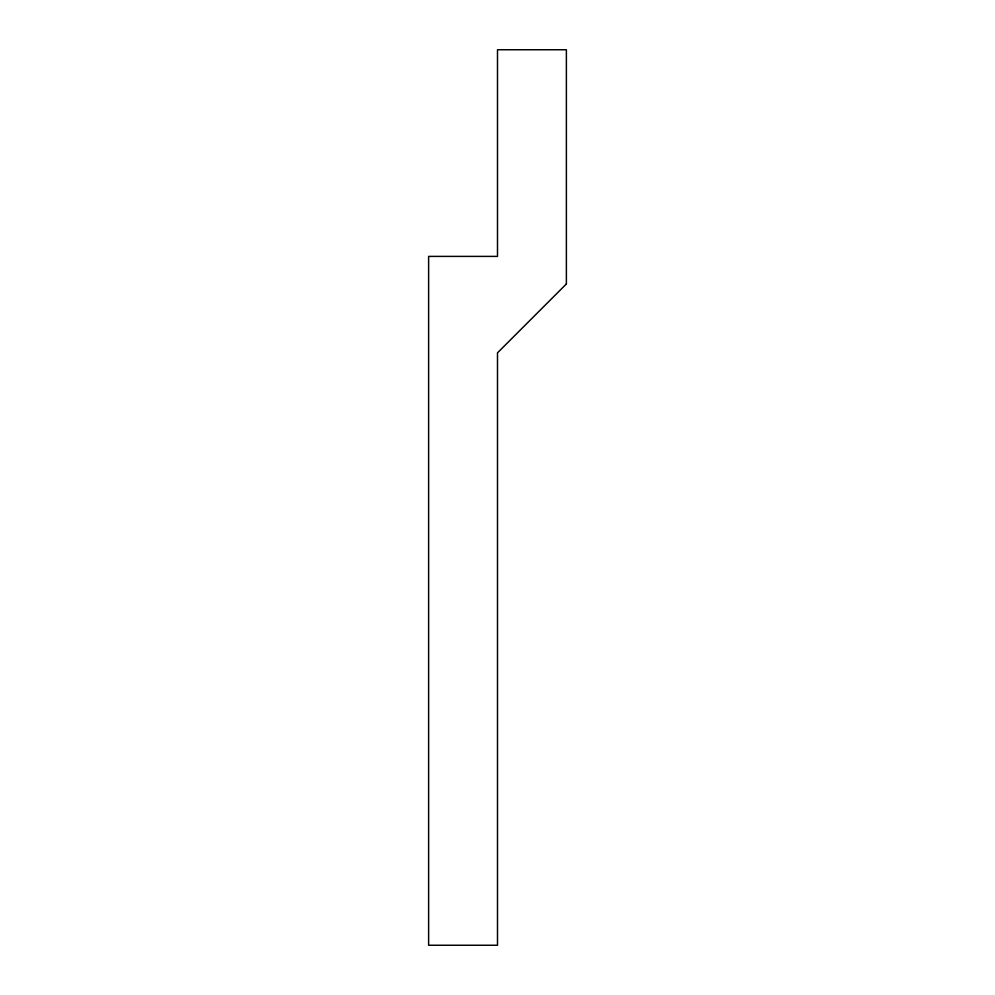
<?xml version="1.0" encoding="UTF-8"?>
<svg xmlns="http://www.w3.org/2000/svg" width="995" height="995" viewBox="0 0 995 995"><rect width="100%" height="100%" fill="white"/><g stroke="black" fill="none" stroke-linecap="round" stroke-linejoin="round"><path stroke-width="1.49" d="M566.379 283.961L497.5 352.839L497.5 945.25L428.621 945.25L428.621 256.399L497.5 256.399L497.5 49.75L566.379 49.75L566.379 283.961"/></g></svg>
